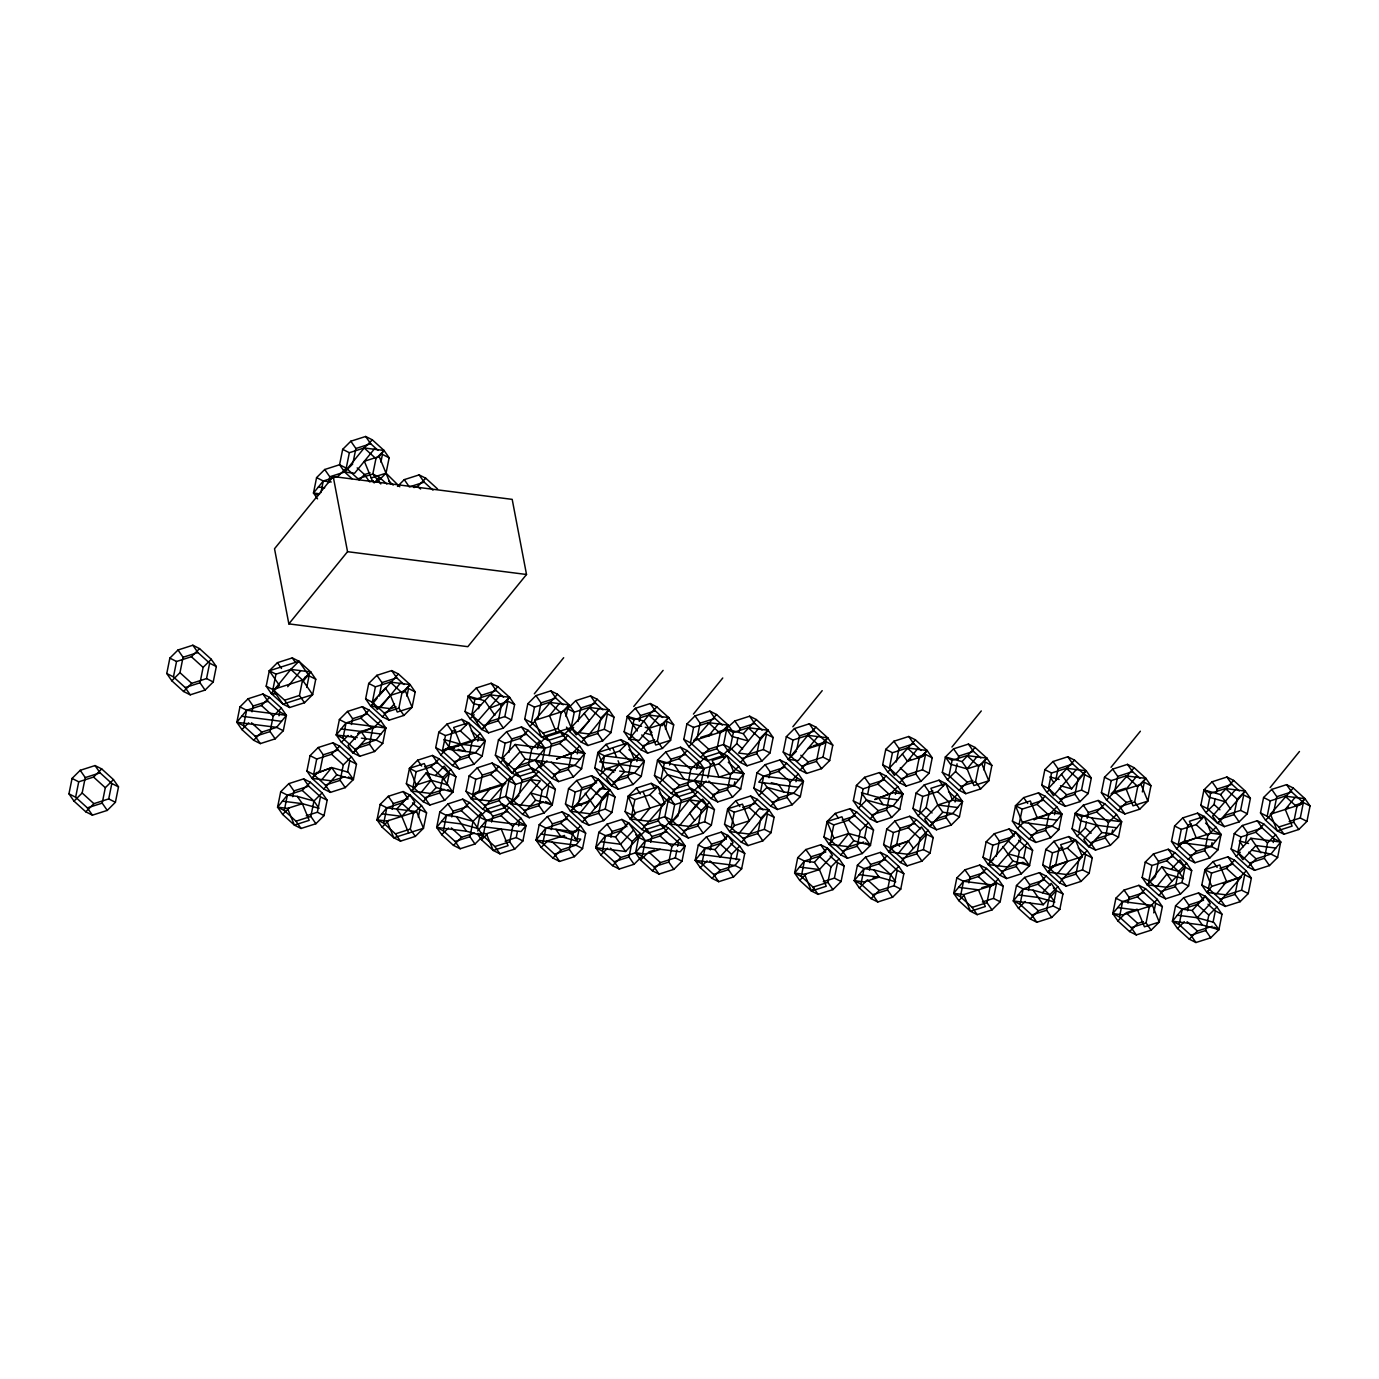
<?xml version="1.0" encoding="UTF-8"?>
<svg xmlns="http://www.w3.org/2000/svg" width="1379" height="1379" viewBox="0 0 1379 1379"><rect width="100%" height="100%" fill="white"/><g stroke="black" fill="none" stroke-linecap="round" stroke-linejoin="round"><path stroke-width="1.5" d="M68.95 793.839L72.053 778.428L80.206 770.309L95.03 765.569L101.718 768.93L113.457 779.6L118.508 786.875L115.405 802.285L107.252 810.404L92.41 815.161L85.739 811.783L74.001 801.13L68.95 793.839L75.638 797.217L87.36 807.87L92.41 815.161M75.638 797.217L78.724 781.807L93.565 777.067L101.718 768.93M74.001 801.13L82.154 792.994L85.257 777.601L80.206 770.309M107.252 810.404L102.201 803.13L105.304 787.719L113.457 779.6M85.739 811.783L93.893 803.664L108.717 798.906L111.82 783.496L100.081 772.843L95.03 765.569M166.773 673.521L169.858 658.111L178.012 649.992L192.853 645.234L199.541 648.613L211.263 659.265L216.313 666.557L213.228 681.967L205.075 690.086L190.233 694.826L183.545 691.465L171.823 680.795L166.773 673.521L173.444 676.882L185.182 687.552L190.233 694.826M173.444 676.882L176.546 661.489L191.388 656.732L199.541 648.613M171.823 680.795L179.977 672.676L183.062 657.266L178.012 649.992M205.075 690.086L200.024 682.795L203.109 667.384L211.263 659.265M183.545 691.465L191.698 683.329L206.54 678.589L209.642 663.178L197.904 652.526L192.853 645.234M260.321 743.609L255.27 736.317L243.531 725.664L236.843 722.286L239.946 706.875L248.099 698.757L262.941 693.999L269.612 697.378L281.35 708.048L286.401 715.322L283.298 730.732L275.162 738.851L260.321 743.609L253.633 740.23L241.911 729.577L236.843 722.286L246.634 710.254L261.458 705.496L269.612 697.378M243.531 725.664L246.634 710.254L239.946 706.875M251.995 711.823L253.15 706.031L248.099 698.757M266.199 686.19L269.301 670.78L277.455 662.661L292.279 657.904L298.967 661.282L310.706 671.935L315.757 679.226L312.654 694.637L304.5 702.756L289.659 707.513L282.988 704.135L271.249 693.465L266.199 686.19L272.887 689.569L284.608 700.222L289.659 707.513M315.757 679.226L309.068 675.848L298.967 661.282L290.814 669.401L302.553 680.071L312.654 694.637L282.988 704.135L272.887 689.569L275.972 674.159L290.814 669.401L310.706 671.935L302.88 681.571M317.532 498.853L313.498 493.027L316.584 477.617L324.737 469.498L339.579 464.74L346.25 468.119L357.988 478.772L372.83 474.031L379.501 477.41L386.844 484.063M275.162 738.851L270.094 731.577L273.197 716.166L281.35 708.048M320.945 492.544L323.272 480.995L338.114 476.238L346.25 468.119L349.352 452.708L364.194 447.968L384.069 450.502L389.137 457.776L386.034 473.187L377.88 481.305L374.174 482.495M278.954 715.804L279.73 711.943L267.991 701.29L262.941 693.999M328.633 482.564L329.788 476.772L324.737 469.498M372.709 481.65L364.349 461.258L379.191 456.518L384.069 450.502L372.347 439.849L365.659 436.471L350.835 441.211L342.681 449.347L339.579 464.74L344.629 472.032L351.955 478.685M304.5 702.756L299.45 695.464L302.553 680.071L310.706 671.935M301.053 828.469L296.002 821.194L284.281 810.524L277.593 807.163L280.695 791.753L288.849 783.617L303.673 778.876L310.361 782.255L322.1 792.908L327.151 800.199L324.048 815.592L315.894 823.728L301.053 828.469L294.382 825.09L282.643 814.437L277.593 807.163L287.366 795.114L302.208 790.374L310.361 782.255M306.741 687.414L309.068 675.848L305.104 677.123M353.162 461.982L355.885 448.503L350.835 441.211M284.281 810.524L287.366 795.114L280.695 791.753M292.727 796.683L293.899 790.908L288.849 783.617M306.931 771.051L310.034 755.658L318.187 747.521L333.028 742.781L339.699 746.16L351.438 756.812L356.489 764.087L353.386 779.497L345.233 787.633L330.408 792.373L323.72 788.995L311.982 778.342L306.931 771.051L313.619 774.429L325.358 785.082L330.408 792.373M384.069 450.502L375.933 458.621L372.83 474.031L380.811 483.977M313.619 774.429L331.718 767.569L336.769 774.86L353.386 779.497L348.335 772.223L331.718 767.569L313.619 774.429L316.722 759.019L331.546 754.279L339.699 746.16M380.897 462.12L382.448 454.415L389.137 457.776M315.894 823.728L310.844 816.437L313.947 801.027L322.1 792.908M318.187 747.521L323.238 754.813L320.135 770.223L311.982 778.342L331.874 780.876L344.853 776.722M306.241 815.782L317.36 812.231L320.462 796.821L308.724 786.151L303.673 778.876M359.747 756.278L354.696 748.987L342.957 738.334L336.286 734.955L339.389 719.545L347.525 711.426L362.367 706.686L369.055 710.047L380.776 720.717L385.827 727.991L382.741 743.402L374.588 751.521L359.747 756.278L353.076 752.9L341.337 742.247L336.286 734.955L346.06 722.924L360.902 718.183L369.055 710.047M342.957 738.334L346.06 722.924L339.389 719.545M345.233 787.633L340.182 780.342L343.285 764.931L351.438 756.812M351.421 724.492L352.593 718.718L347.525 711.426M347.491 772.274L349.801 760.725L338.079 750.055L333.028 742.781M365.625 698.86L368.727 683.45L376.881 675.331L391.705 670.59L398.393 673.952L410.132 684.622L415.182 691.896L412.08 707.306L403.926 715.425L389.102 720.183L382.414 716.804L370.675 706.151L365.625 698.86L372.313 702.239L384.051 712.891L389.102 720.183M372.313 702.239L385.344 688.104L390.395 695.378L397.255 712.047L412.08 707.306L405.236 690.638L390.395 695.378L377.363 709.513L372.313 702.239L375.416 686.828L390.24 682.088L410.132 684.622L403.599 692.637M374.588 751.521L369.538 744.246L372.623 728.836L380.776 720.717M379.225 696.102L381.931 682.622L376.881 675.331M403.926 715.425L398.876 708.151L401.978 692.741L410.132 684.622M400.496 841.138L395.445 833.864L383.707 823.211L377.019 819.833L380.121 804.422L388.275 796.304L403.099 791.546L409.787 794.925L421.526 805.577L426.576 812.869L423.474 828.279L415.32 836.398L400.496 841.138L393.808 837.777L382.069 827.107L377.019 819.833L386.81 807.801L401.634 803.043L409.787 794.925L414.838 802.199L401.806 816.351L381.914 813.817M406.943 696.223L408.494 688.517L415.182 691.896M383.707 823.211L386.81 807.801L380.121 804.422M392.17 809.352L393.325 803.578L388.275 796.304M406.374 783.737L409.46 768.327L417.613 760.208L432.454 755.451L439.125 758.829L450.864 769.482L455.915 776.773L452.829 792.167L444.676 800.303L429.834 805.043L423.146 801.664L411.425 791.012L406.374 783.737L413.045 787.099L424.784 797.769L429.834 805.043M413.045 787.099L416.148 771.706L430.989 766.948L439.125 758.829M415.32 836.398L410.27 829.107L413.372 813.713L421.526 805.577M418.337 817.195L419.888 809.49L412.562 802.837M435.712 747.625L438.815 732.232L446.968 724.096L461.793 719.355L468.481 722.734L480.22 733.387L485.27 740.678L482.167 756.071L474.014 764.207L459.173 768.948L452.502 765.569L440.763 754.916L435.712 747.625L442.4 751.003L454.122 761.673L459.173 768.948M442.4 751.003L445.658 748.9L475.324 739.403L472.066 741.506L442.4 751.003L445.486 735.593L460.327 730.853L468.481 722.734L475.324 739.403L485.27 740.678L475.479 752.71L460.655 757.45L452.502 765.569M444.676 800.303L439.625 793.011L442.711 777.601L450.864 769.482M440.763 754.916L448.916 746.797L452.019 731.387L446.968 724.096M460.155 848.757L455.104 841.466L443.366 830.813L436.678 827.434L439.78 812.024L447.934 803.905L462.758 799.148L469.446 802.526L481.185 813.179L486.235 820.471L483.133 835.881L474.979 844L460.155 848.757L453.467 845.379L441.728 834.709L436.678 827.434L446.468 815.403L461.293 810.645L469.446 802.526M446.917 784.944L449.244 773.395L444.193 766.103L435.488 775.532M465.051 711.53L468.153 696.136L476.307 688L491.148 683.26L497.819 686.639L509.558 697.291L514.608 704.566L511.506 719.976L503.352 728.095L488.528 732.852L481.84 729.474L470.101 718.821L465.051 711.53L471.739 714.908L483.477 725.561L488.528 732.852M443.366 830.813L446.468 815.403L439.78 812.024M471.739 714.908L474.841 699.498L489.666 694.757L509.558 697.291L481.84 729.474L471.739 714.908L497.819 686.639M451.812 816.971L452.984 811.18L447.934 803.905M474.014 764.207L468.963 756.916L472.066 741.506L480.22 733.387M478.651 708.772L479.427 704.91M480.582 699.136L481.357 695.292L476.307 688M466.033 791.339L469.119 775.929L477.272 767.81L492.113 763.052L498.784 766.431L510.523 777.084L515.574 784.375L512.471 799.786L504.335 807.904L489.493 812.645L482.805 809.283L471.084 798.613L466.033 791.339L472.704 794.718L484.443 805.37L489.493 812.645M477.806 741.144L478.582 737.3L471.256 730.629M482.805 809.283L505.628 783.1L502.37 785.22L472.704 794.718L475.807 779.307L490.648 774.55L498.784 766.431M474.979 844L469.929 836.708L473.031 821.315L481.185 813.179M477.272 767.81L482.322 775.084L479.22 790.495L471.084 798.613L490.958 801.147L505.8 796.407L512.471 799.786L524.21 810.438L529.26 817.713L544.102 812.972L552.255 804.853L555.358 789.443L550.29 782.152L538.568 771.499L531.88 768.12L517.056 772.878L508.903 780.997L505.8 796.407L510.851 803.681L522.589 814.351L529.26 817.713M503.352 728.095L498.302 720.821L501.404 705.41L509.558 697.291M477.22 828.658L479.547 817.092L487.701 808.973L502.542 804.216L509.213 807.594L520.952 818.247L526.002 825.538L522.9 840.949L514.746 849.068L499.922 853.825L493.234 850.447L481.512 839.794L477.462 833.95M495.371 755.244L498.474 739.833L506.627 731.715L521.452 726.957L528.14 730.336L539.878 740.988L544.929 748.28L541.826 763.673L533.673 771.809L518.832 776.549L512.161 773.171L500.422 762.518L495.371 755.244L502.059 758.605L513.781 769.275L518.832 776.549M481.84 729.474L489.993 721.355L504.835 716.597L507.92 701.204L514.608 704.566M558.616 781.617L553.565 774.343L541.826 763.673L535.138 760.312L540.189 767.586L551.928 778.256L558.616 781.617L573.44 776.877L581.593 768.758L584.696 753.348L579.645 746.056L567.907 735.403L559.753 743.522L544.929 748.28L535.138 760.312L520.314 765.052L512.161 773.171L502.059 758.605L505.145 743.212L519.986 738.454L528.14 730.336M491.596 822.039L492.751 816.247L487.701 808.973M504.335 807.904L499.267 800.613L502.37 785.22L510.523 777.084M508.954 752.469L511.678 738.989L506.627 731.715M524.709 719.131L527.812 703.738L535.966 695.602L550.807 690.862L557.478 694.24L569.217 704.893L574.267 712.185L571.165 727.578L563.011 735.714L548.187 740.454L541.499 737.076L529.76 726.423L524.709 719.131L531.398 722.51L543.136 733.18L548.187 740.454M531.398 722.51L534.5 707.099L549.325 702.359L569.217 704.893L564.321 710.909L534.656 720.407L541.499 737.076L571.165 727.578L597.245 699.308L608.984 709.961L614.034 717.252L610.949 732.645L602.795 740.782L587.954 745.522L581.266 742.143L569.544 731.491L566.51 727.129M514.746 849.068L509.696 841.793L512.798 826.383L520.952 818.247M519.383 793.632L522.107 780.152L517.056 772.878M533.673 771.809L528.622 764.518L531.725 749.107L539.878 740.988M537.913 718.304L541.016 702.894L535.966 695.602M505.093 841.138L516.229 837.57L517.384 831.796M518.556 826.021L519.331 822.16L507.593 811.507L502.542 804.216M537.465 748.745L538.241 744.901L546.394 736.782L561.219 732.025L567.907 735.403M544.102 812.972L539.051 805.681L542.154 790.288L550.29 782.152M549.118 755.623L551.445 744.057L546.394 736.782M563.011 735.714L557.961 728.422L561.063 713.012L569.217 704.893M559.581 861.427L554.53 854.135L542.792 843.483L536.103 840.104L539.206 824.694L547.36 816.575L562.201 811.835L568.872 815.196L580.611 825.866L585.661 833.14L582.559 848.55L574.405 856.669L559.581 861.427L552.893 858.048L541.154 847.395L536.103 840.104L545.894 828.072L560.719 823.332L568.872 815.196M546.343 797.614L548.67 786.064L536.931 775.412L531.88 768.12M566.028 716.511L567.579 708.806L575.732 700.67L590.574 695.93L597.245 699.308M542.792 843.483L545.894 828.072L539.206 824.694M551.255 829.641L552.41 823.866L547.36 816.575M573.44 776.877L568.389 769.585L571.492 754.175L579.645 746.056M578.077 721.441L580.783 707.961L575.732 700.67M565.459 804.009L568.562 788.598L576.698 780.48L591.539 775.722L598.227 779.101L609.949 789.753L615.017 797.045L611.914 812.455L603.761 820.574L588.919 825.332L582.248 821.953L570.51 811.3L565.459 804.009L572.13 807.387L583.869 818.04L588.919 825.332M577.232 753.813L578.008 749.969L566.286 739.316L561.219 732.025M593.125 797.39L586.971 802.63L572.13 807.387L575.233 791.977L590.074 787.219L598.227 779.101L605.295 789.305M574.405 856.669L569.355 849.395L572.457 833.985L580.611 825.866M579.042 801.251L581.766 787.754L576.698 780.48M602.795 740.782L597.745 733.49L600.83 718.08L608.984 709.961L589.109 707.427L574.267 712.185L567.579 708.806M577.043 839.397L578.973 829.762L567.252 819.109L562.201 811.835M594.797 767.913L597.9 752.503L606.053 744.384L620.878 739.627L627.566 743.005L639.304 753.658L644.355 760.949L641.252 776.36L633.099 784.479L618.275 789.219L611.587 785.858L599.848 775.188L594.797 767.913L601.485 771.292L613.224 781.945L618.275 789.219M599.038 708.703L579.473 732.766L589.419 734.024L604.261 729.284L607.363 713.874L614.034 717.252M601.485 771.292L604.588 755.882L619.412 751.124L627.566 743.005L634.409 759.674L604.743 769.172L597.9 752.503L627.566 743.005M603.761 820.574L598.71 813.3L601.813 797.889L609.949 789.753L600.02 788.495L580.456 812.559M619.24 869.029L614.189 861.737L602.451 851.084L595.762 847.706L598.865 832.295L607.019 824.177L621.86 819.436L628.531 822.798L640.27 833.468L645.32 840.742L642.218 856.152L634.064 864.271L619.24 869.029L612.552 865.65L600.813 854.997L595.762 847.706L605.553 835.674L620.378 830.934L628.531 822.798L638.632 837.381L645.32 840.742L685.087 845.81L682.002 861.22L673.848 869.356L659.007 874.096L652.319 870.718L640.597 860.065L635.547 852.774L638.632 837.381L646.785 829.244L661.627 824.504L668.315 827.883L680.037 838.535L685.087 845.81L680.209 851.826L640.425 846.758M598.227 779.101L570.51 811.3L590.384 813.834L605.226 809.077L608.329 793.666L615.017 797.045M624.153 731.818L627.238 716.408L635.391 708.289L650.233 703.531L656.904 706.91L668.643 717.563L673.693 724.854L670.59 740.264L662.454 748.383L647.613 753.124L640.925 749.762L629.203 739.092L624.153 731.818L630.824 735.179L642.562 745.849L647.613 753.124M602.451 851.084L605.553 835.674L598.865 832.295M630.824 735.179L633.926 719.786L648.768 715.029L668.643 717.563L661.972 725.768M610.914 837.243L612.069 831.468L607.019 824.177M633.099 784.479L628.048 777.187L631.151 761.794L639.304 753.658M639.287 721.338L640.442 715.563L635.391 708.289M625.118 811.61L628.203 796.2L636.357 788.081L651.198 783.341L657.886 786.702L669.608 797.372L674.659 804.646L671.573 820.057L663.42 828.176L648.578 832.933L641.907 829.555L630.169 818.902L625.118 811.61L631.789 814.989L643.528 825.642L648.578 832.933M636.891 761.432L637.667 757.571L628.876 749.573M631.789 814.989L634.892 799.579L649.733 794.838L657.886 786.702L664.73 803.388L641.907 829.555M634.064 864.271L629.014 856.997L632.116 841.586L640.27 833.468M662.454 748.383L657.387 741.092L660.489 725.682L668.643 717.563M654.456 775.515L657.559 760.105L665.712 751.986L680.536 747.228L687.225 750.607L698.963 761.26L704.014 768.551L700.911 783.962L692.758 792.08L677.934 796.838L671.245 793.459L659.507 782.807L654.456 775.515L661.144 778.894L672.866 789.546L677.934 796.838M665.471 729.181L667.022 721.476L673.693 724.854M661.144 778.894L664.247 763.483L679.071 758.726L687.225 750.607M650.681 842.31L651.836 836.536L646.785 829.244M663.42 828.176L658.369 820.901L661.455 805.491L669.608 797.372M669.591 765.052L670.763 759.26L665.712 751.986M683.794 739.42L686.897 724.009L695.05 715.891L709.892 711.133L716.563 714.512L728.302 725.164L733.352 732.456L730.249 747.866L722.113 755.985L707.272 760.725L700.584 757.364L688.862 746.694L683.794 739.42L690.483 742.798L702.221 753.451L707.272 760.725M690.483 742.798L693.585 727.388L708.41 722.63L728.302 725.164L723.406 731.18L693.74 740.678L716.563 714.512M673.848 869.356L668.798 862.065L671.883 846.654L680.037 838.535M676.141 793.149L681.192 800.441L678.089 815.834L669.935 823.97L681.674 834.623L688.345 838.001L703.187 833.244L711.34 825.125L714.443 809.714L709.392 802.44L697.653 791.77L690.965 788.409L676.141 793.149L667.988 801.268L664.885 816.678L669.935 823.97L689.828 826.504L704.652 821.746L711.34 825.125M692.758 792.08L687.707 784.806L690.81 769.396L698.963 761.26M697.395 736.645L700.101 723.165L695.05 715.891M652.319 870.718L660.472 862.599L675.314 857.841L676.865 850.153M677.641 846.292L678.416 842.448L666.678 831.778L661.627 824.504M696.55 769.034L697.326 765.173L705.479 757.054L720.321 752.296L726.992 755.675L738.73 766.345L743.781 773.619L740.678 789.029L732.525 797.148L717.701 801.906L711.012 798.527L699.274 787.874L694.223 780.583L679.399 785.341L671.245 793.459M703.187 833.244L698.136 825.969L701.239 810.559L709.392 802.44M707.823 777.825L710.53 764.345L705.479 757.054M722.113 755.985L717.046 748.694L720.148 733.3L728.302 725.164M718.666 881.698L713.615 874.424L701.877 863.754L695.206 860.375L698.291 844.982L706.444 836.846L721.286 832.106L727.957 835.484L739.696 846.137L744.746 853.429L741.643 868.822L733.507 876.958L718.666 881.698L711.978 878.32L700.256 867.667L695.206 860.375L704.979 848.344L719.821 843.603L727.957 835.484L733.025 842.759L719.976 856.911L714.925 849.619L704.979 848.344L698.291 844.982M704.652 821.746L707.755 806.336L702.704 799.062L689.655 813.196L694.706 820.488L681.674 834.623M717.408 732.042L726.681 729.077L731.732 736.369L748.349 741.006L743.298 733.714L726.681 729.077L723.579 744.488L728.629 751.762L740.368 762.432L747.039 765.81L761.88 761.053L770.034 752.934L773.136 737.524L768.069 730.232L756.347 719.579L749.659 716.201L734.817 720.958L723.406 731.18M701.877 863.754L704.979 848.344M710.34 849.912L711.495 844.138L706.444 836.846M732.525 797.148L727.474 789.874L730.577 774.464L738.73 766.345M728.629 751.762L736.782 743.643L737.937 737.868M739.11 732.094L739.885 728.233L734.817 720.958M724.544 824.28L727.647 808.887L735.8 800.751L750.624 796.011L757.312 799.389L769.051 810.042L774.102 817.316L770.999 832.726L762.846 840.862L748.004 845.603L741.333 842.224L729.594 831.571L724.544 824.28L731.232 827.659L742.953 838.311L748.004 845.603M711.012 798.527L719.166 790.408L734.007 785.651L734.783 781.807M731.232 827.659L734.317 812.248L749.159 807.508L757.312 799.389M733.507 876.958L728.44 869.666L731.542 854.256L739.696 846.137M761.88 761.053L756.83 753.779L759.932 738.368L768.069 730.232L748.194 727.698L733.352 732.456L726.681 729.077M736.127 859.669L738.075 850.05L730.732 843.379M753.882 788.185L756.985 772.774L765.138 764.655L779.98 759.915L786.651 763.276L798.389 773.947L803.44 781.221L800.337 796.631L792.184 804.75L777.36 809.507L770.671 806.129L758.933 795.476L753.882 788.185L760.57 791.563L772.309 802.216L777.36 809.507M758.14 728.974L738.575 753.037L748.504 754.313L763.345 749.555L766.448 734.145L773.136 737.524M760.57 791.563L763.673 776.153L778.497 771.413L786.651 763.276M762.846 840.862L757.795 833.571L760.898 818.161L769.051 810.042L759.105 808.766L739.54 832.83M769.034 777.722L770.189 771.947L765.138 764.655M734.49 825.556L727.647 808.887L742.471 804.129L749.314 820.798L734.49 825.556L729.594 831.571L749.486 834.105L764.311 829.348L767.413 813.955L774.102 817.316M783.238 752.089L786.34 736.679L794.476 728.56L809.318 723.803L816.006 727.181L827.728 737.851L832.778 745.125L829.693 760.536L821.539 768.655L806.698 773.412L800.027 770.034L788.288 759.381L783.238 752.089L789.908 755.468L801.647 766.121L806.698 773.412M789.908 755.468L793.011 740.058L807.853 735.317L827.728 737.851L822.849 743.867L808.008 748.607L811.266 746.504M792.184 804.75L787.133 797.476L790.236 782.065L798.389 773.947M796.821 749.331L799.527 735.852L794.476 728.56M795.976 781.703L796.752 777.842L785.03 767.189L779.98 759.915M821.539 768.655L816.489 761.38L819.574 745.97L827.728 737.851M794.632 873.062L797.734 857.652L805.87 849.533L820.712 844.775L827.4 848.154L839.121 858.807L844.189 866.098L841.087 881.509L832.933 889.627L818.092 894.368L811.421 891.006L799.682 880.336L794.632 873.062L804.405 861.03L819.247 856.273L827.4 848.154L832.451 855.428L819.402 869.58L804.578 874.32L794.632 873.062L801.302 876.441L813.041 887.093L818.092 894.368M800.027 770.034L808.163 761.915L823.004 757.157L826.107 741.747L814.368 731.094L809.318 723.803M801.302 876.441L804.405 861.03L797.734 857.652M809.766 862.582L810.938 856.807L805.87 849.533M823.97 836.967L827.072 821.556L835.226 813.42L850.05 808.68L856.738 812.059L868.477 822.711L873.528 830.003L870.425 845.396L862.271 853.532L847.447 858.272L840.759 854.894L829.02 844.241L823.97 836.967L830.658 840.328L842.397 850.998L847.447 858.272M830.658 840.328L833.761 824.935L848.585 820.177L856.738 812.059M832.933 889.627L827.883 882.336L830.985 866.943L839.121 858.807M823.28 881.681L834.398 878.13L837.501 862.72L830.158 856.066M853.325 800.854L856.411 785.461L864.564 777.325L879.406 772.585L886.076 775.963L897.815 786.616L902.866 793.89L899.78 809.301L891.627 817.437L876.785 822.177L870.097 818.798L858.376 808.146L853.325 800.854L859.996 804.233L871.735 814.903L876.785 822.177M859.996 804.233L863.099 788.822L877.94 784.082L886.076 775.963M862.271 853.532L857.221 846.241L860.324 830.83L868.477 822.711M867.684 794.252L869.615 784.617L864.564 777.325M877.751 901.987L872.7 894.695L860.961 884.042L854.29 880.664L857.393 865.254L865.529 857.135L880.371 852.377L887.059 855.756L898.78 866.408L903.831 873.7L900.746 889.11L892.592 897.229L877.751 901.987L871.08 898.608L859.341 887.938L854.29 880.664L864.064 868.632L878.906 863.875L887.059 855.756M864.512 838.173L866.839 826.624L855.118 815.972L850.05 808.68M882.663 764.759L885.766 749.349L893.92 741.23L908.744 736.489L915.432 739.851L927.171 750.521L932.221 757.795L929.118 773.205L920.965 781.324L906.124 786.082L899.453 782.703L887.714 772.05L882.663 764.759L889.352 768.137L901.073 778.79L906.124 786.082M860.961 884.042L864.064 868.632L857.393 865.254M889.352 768.137L892.437 752.727L907.279 747.987L927.171 750.521L922.275 756.537L907.434 761.277L894.402 775.429L889.352 768.137L915.432 739.851M869.425 870.183L870.597 864.409L865.529 857.135M891.627 817.437L886.576 810.145L889.662 794.735L897.815 786.616M896.247 762.001L898.97 748.521L893.92 741.23M883.629 844.569L886.731 829.158L894.885 821.039L909.709 816.282L916.397 819.66L928.136 830.313L933.187 837.605L930.084 853.015L921.93 861.134L907.106 865.874L900.418 862.513L888.679 851.843L883.629 844.569L890.317 847.947L902.056 858.6L907.106 865.874M895.419 794.373L896.195 790.529L884.456 779.859L879.406 772.585M933.187 837.605L926.498 834.226L921.448 826.935L908.399 841.087L890.317 847.947L893.42 832.537L908.244 827.779L916.397 819.66M892.592 897.229L887.542 889.938L890.627 874.545L898.78 866.408M930.084 853.015L923.396 849.636L908.571 854.377L888.679 851.843L896.833 843.724L899.935 828.314L894.885 821.039M920.965 781.324L915.915 774.05L919.017 758.64L927.171 750.521M871.08 898.608L879.216 890.472L894.057 885.732L897.16 870.321L885.421 859.669L880.371 852.377M912.967 808.473L916.07 793.063L924.223 784.927L939.065 780.186L945.735 783.565L957.474 794.218L962.525 801.509L959.422 816.902L951.286 825.038L936.444 829.779L929.756 826.4L918.035 815.747L912.967 808.473L919.655 811.835L931.394 822.505L936.444 829.779M899.453 782.703L907.606 774.584L922.43 769.827L925.533 754.434L932.221 757.795M919.655 811.835L922.758 796.441L937.599 791.684L945.735 783.565L952.579 800.234L962.525 801.509L952.751 813.541L937.91 818.281L929.756 826.4L924.706 819.126L937.754 804.991L952.579 800.234M921.93 861.134L916.88 853.842L919.983 838.449L928.136 830.313M918.035 815.747L926.171 807.629L929.274 792.218L924.223 784.927M923.396 849.636L926.498 834.226L900.418 862.513M942.322 772.361L945.425 756.968L953.578 748.831L968.403 744.091L975.091 747.47L986.83 758.122L991.88 765.397L988.777 780.807L980.624 788.943L965.783 793.683L959.112 790.305L947.373 779.652L942.322 772.361L949.011 775.739L960.732 786.409L965.783 793.683M949.011 775.739L952.096 760.329L966.938 755.589L986.83 758.122L981.934 764.138L967.093 768.879L950.476 764.242L945.425 756.968L962.042 761.604L967.093 768.879L973.936 785.565L988.777 780.807L981.934 764.138M951.286 825.038L946.218 817.747L949.321 802.337L957.474 794.218M947.373 779.652L955.526 771.533L957.078 763.828M957.853 759.967L958.629 756.123L953.578 748.831M955.078 801.975L955.854 798.131L948.511 791.46M980.624 788.943L975.574 781.652L978.676 766.241L986.83 758.122M977.177 914.656L972.126 907.365L960.405 896.712L953.716 893.333L956.819 877.923L964.972 869.804L979.797 865.047L986.485 868.425L998.224 879.095L1003.274 886.369L1000.171 901.78L992.018 909.899L977.177 914.656L970.506 911.278L958.767 900.625L953.716 893.333L963.49 881.302L978.332 876.561L986.485 868.425M983.641 769.741L985.192 762.035L991.88 765.397M960.405 896.712L963.49 881.302L956.819 877.923M968.851 882.87L970.023 877.096L964.972 869.804M983.055 857.238L986.157 841.828L994.311 833.709L1009.152 828.951L1015.823 832.33L1027.562 842.983L1032.612 850.274L1029.51 865.684L1021.356 873.803L1006.532 878.561L999.844 875.182L988.105 864.53L983.055 857.238L989.743 860.617L1001.482 871.269L1006.532 878.561M989.743 860.617L992.846 845.206L1007.67 840.449L1015.823 832.33L1020.874 839.621L998.051 865.788M992.018 909.899L986.968 902.624L990.07 887.214L998.224 879.095M996.259 856.393L999.361 840.983L994.311 833.709M982.365 901.969L993.483 898.401L996.586 882.991L984.847 872.338L979.797 865.047M1012.41 821.143L1015.513 805.732L1023.649 797.614L1038.49 792.856L1045.179 796.235L1056.9 806.887L1061.951 814.179L1058.865 829.589L1050.712 837.708L1035.87 842.448L1029.199 839.087L1017.461 828.417L1012.41 821.143L1019.081 824.521L1030.82 835.174L1035.87 842.448M1019.081 824.521L1022.184 809.111L1037.025 804.353L1045.179 796.235M1021.356 873.803L1016.306 866.529L1019.409 851.119L1027.562 842.983M1036.836 922.258L1031.785 914.966L1020.064 904.314L1013.375 900.935L1016.478 885.525L1024.631 877.406L1039.456 872.666L1046.144 876.027L1057.883 886.697L1062.933 893.971L1059.83 909.382L1051.677 917.5L1036.836 922.258L1030.165 918.879L1018.426 908.227L1013.375 900.935L1023.149 888.903L1037.991 884.163L1046.144 876.027M1023.614 858.462L1025.924 846.896L1018.598 840.242M1041.748 785.047L1044.851 769.637L1053.004 761.518L1067.829 756.761L1074.517 760.139L1086.256 770.792L1091.306 778.084L1088.203 793.494L1080.05 801.613L1065.226 806.353L1058.538 802.992L1046.799 792.322L1041.748 785.047L1048.436 788.409L1060.175 799.079L1065.226 806.353M1020.064 904.314L1023.149 888.903L1016.478 885.525M1076.309 769.534L1053.487 795.7L1048.436 788.409L1051.539 773.016L1066.363 768.258L1086.256 770.792L1071.586 788.84L1060.503 785.754M1028.51 890.472L1029.682 884.697L1024.631 877.406M1050.712 837.708L1045.661 830.417L1048.747 815.023L1056.9 806.887M1055.728 780.342L1058.055 768.792L1053.004 761.518M1042.714 864.84L1045.816 849.43L1053.97 841.311L1068.811 836.553L1075.482 839.932L1087.221 850.602L1092.271 857.876L1089.169 873.286L1081.015 881.405L1066.191 886.163L1059.503 882.784L1047.764 872.131L1042.714 864.84L1049.402 868.218L1061.14 878.871L1066.191 886.163M1054.504 814.661L1055.28 810.8L1043.541 800.148L1038.49 792.856M1075.482 839.932L1060.658 844.689L1067.501 861.358L1049.402 868.218L1052.505 852.808L1067.329 848.068L1075.482 839.932L1082.325 856.618L1059.503 882.784M1051.677 917.5L1046.627 910.226L1049.729 894.816L1057.883 886.697M1053.97 841.311L1059.02 848.602L1055.918 863.995L1047.764 872.131L1067.656 874.665L1082.498 869.908L1089.169 873.286M1080.05 801.613L1074.999 794.321L1078.102 778.911L1086.256 770.792M1030.165 918.879L1038.318 910.761L1053.142 906.003L1056.245 890.61L1051.194 883.318L1042.49 892.747M1072.069 828.745L1075.155 813.334L1083.308 805.215L1098.149 800.458L1104.838 803.836L1116.559 814.489L1121.61 821.781L1118.524 837.191L1110.371 845.31L1095.529 850.067L1088.858 846.689L1077.12 836.036L1072.069 828.745L1078.74 832.123L1090.479 842.776L1095.529 850.067M1058.538 802.992L1066.691 794.856L1081.515 790.115L1084.618 774.705L1072.879 764.052L1067.829 756.761M1078.74 832.123L1081.843 816.713L1096.684 811.955L1104.838 803.836M1081.015 881.405L1075.965 874.131L1079.067 858.721L1087.221 850.602M1077.12 836.036L1085.273 827.9L1086.428 822.125M1087.204 818.281L1088.359 812.49L1083.308 805.215M1082.498 869.908L1085.583 854.497L1078.257 847.844M1101.407 792.649L1104.51 777.239L1112.663 769.12L1127.488 764.362L1134.176 767.741L1145.915 778.394L1150.965 785.685L1147.862 801.096L1139.709 809.214L1124.885 813.955L1118.197 810.593L1106.458 799.923L1101.407 792.649L1108.095 796.028L1119.817 806.681L1124.885 813.955M1108.095 796.028L1111.198 780.617L1126.022 775.86L1145.915 778.394L1141.019 784.41L1111.353 793.908L1134.176 767.741M1110.371 845.31L1105.32 838.036L1108.406 822.625L1116.559 814.489M1112.663 769.12L1117.714 776.394L1114.611 791.805L1106.458 799.923M1116.731 827.796L1096.839 825.263L1083.791 839.397L1088.858 846.689L1096.994 838.57L1111.836 833.812L1112.612 829.968M1139.709 809.214L1134.658 801.923L1137.761 786.53L1145.915 778.394M1136.279 934.928L1131.228 927.653L1119.489 916.983L1112.801 913.605L1115.904 898.212L1124.057 890.076L1138.882 885.335L1145.57 888.714L1157.309 899.367L1162.359 906.658L1159.256 922.051L1151.103 930.187L1136.279 934.928L1129.591 931.549L1117.852 920.896L1112.801 913.605L1122.592 901.573L1137.416 896.833L1145.57 888.714M1142.346 791.942L1144.277 782.307L1150.965 785.685M1119.489 916.983L1122.592 901.573L1115.904 898.212M1127.953 903.142L1129.108 897.367L1124.057 890.076M1142.157 877.509L1145.242 862.116L1153.396 853.98L1168.237 849.24L1174.908 852.618L1186.647 863.271L1191.697 870.545L1188.595 885.956L1180.458 894.075L1165.617 898.832L1158.929 895.454L1147.207 884.801L1142.157 877.509L1148.828 880.888L1160.566 891.541L1165.617 898.832M1148.828 880.888L1151.93 865.478L1166.772 860.737L1174.908 852.618M1151.103 930.187L1146.052 922.896L1149.155 907.485L1157.309 899.367M1153.396 853.98L1158.446 861.272L1155.361 876.682L1147.207 884.801L1167.082 887.335L1181.924 882.577L1188.595 885.956M1153.74 912.898L1155.671 903.279L1143.932 892.609L1138.882 885.335M1171.495 841.414L1174.598 826.004L1182.751 817.885L1197.575 813.145L1204.263 816.506L1216.002 827.176L1221.053 834.45L1217.95 849.86L1209.797 857.979L1194.955 862.737L1188.284 859.358L1176.546 848.706L1171.495 841.414L1178.183 844.793L1189.905 855.445L1194.955 862.737M1216.157 840.466L1196.265 837.932L1178.183 844.793L1181.269 829.382L1196.11 824.642L1204.263 816.506L1211.107 833.192L1221.053 834.45L1211.262 846.482L1196.438 851.239L1188.284 859.358M1180.458 894.075L1175.391 886.8L1178.493 871.39L1186.647 863.271M1176.546 848.706L1184.699 840.569L1187.802 825.176L1182.751 817.885M1195.938 942.529L1190.87 935.255L1179.148 924.585L1172.46 921.224L1175.563 905.813L1183.716 897.695L1198.541 892.937L1205.229 896.316L1216.967 906.968L1222.018 914.26L1218.915 929.653L1210.762 937.789L1195.938 942.529L1189.25 939.151L1177.511 928.498L1172.46 921.224L1182.251 909.192L1197.075 904.434L1205.229 896.316L1210.279 903.59L1197.231 917.742L1177.356 915.208M1181.924 882.577L1185.026 867.184L1179.976 859.893L1171.271 869.322M1200.833 805.319L1203.936 789.908L1212.089 781.79L1226.931 777.032L1233.602 780.411L1245.34 791.081L1250.391 798.355L1247.288 813.765L1239.135 821.884L1224.311 826.642L1217.623 823.263L1205.884 812.61L1200.833 805.319L1207.521 808.697L1219.26 819.35L1224.311 826.642M1179.148 924.585L1182.251 909.192L1175.563 905.813M1207.521 808.697L1210.624 793.287L1225.448 788.547L1245.34 791.081L1217.623 823.263L1212.572 815.972L1235.394 789.805M1187.595 910.743L1188.767 904.969L1183.716 897.695M1209.797 857.979L1204.746 850.705L1207.849 835.295L1216.002 827.176M1205.884 812.61L1214.037 804.474L1215.209 798.7M1216.364 792.925L1217.14 789.064L1212.089 781.79M1201.799 885.111L1204.901 869.718L1213.055 861.582L1227.896 856.842L1234.567 860.22L1246.306 870.873L1251.356 878.164L1248.254 893.558L1240.117 901.694L1225.276 906.434L1218.588 903.055L1206.866 892.403L1201.799 885.111L1208.487 888.49L1220.225 899.16L1225.276 906.434M1217.95 849.86L1211.262 846.482L1212.038 842.638M1208.487 888.49L1211.589 873.079L1226.414 868.339L1234.567 860.22M1210.762 937.789L1205.711 930.497L1208.814 915.087L1216.967 906.968M1239.135 821.884L1234.084 814.61L1237.187 799.199L1245.34 791.081M1213.003 922.43L1215.33 910.881L1208.004 904.21M1231.154 849.016L1234.257 833.623L1242.41 825.487L1257.234 820.746L1263.922 824.125L1275.661 834.778L1280.712 842.052L1277.609 857.462L1269.456 865.581L1254.614 870.339L1247.943 866.96L1236.205 856.307L1231.154 849.016L1237.842 852.394L1249.564 863.047L1254.614 870.339M1217.623 823.263L1225.776 815.144L1240.617 810.387L1243.703 794.976L1250.391 798.355M1275.816 848.068L1255.924 845.534L1242.893 859.686L1237.842 852.394L1240.928 836.984L1255.769 832.244L1263.922 824.125M1240.117 901.694L1235.05 894.402L1238.152 878.992L1246.306 870.873M1245.513 842.397L1247.461 832.778L1242.41 825.487M1218.588 903.055L1241.41 876.889L1211.745 886.387L1206.866 892.403L1226.741 894.937L1241.583 890.196L1244.685 874.786L1232.947 864.116L1227.896 856.842M1260.492 812.92L1263.595 797.51L1271.748 789.391L1286.59 784.651L1293.261 788.012L1304.999 798.682L1310.05 805.957L1306.947 821.367L1298.794 829.486L1283.97 834.243L1277.282 830.865L1265.543 820.212L1260.492 812.92L1267.18 816.299L1278.919 826.952L1283.97 834.243M1267.18 816.299L1270.283 800.889L1285.107 796.148L1304.999 798.682L1300.104 804.698L1270.438 814.196L1277.282 830.865L1292.123 826.124L1285.28 809.439L1295.053 797.407M1269.456 865.581L1264.405 858.307L1267.508 842.897L1275.661 834.778M1271.748 789.391L1276.799 796.683L1273.696 812.076L1265.543 820.212M1273.248 842.535L1274.024 838.691L1262.285 828.021L1257.234 820.746M1298.794 829.486L1293.743 822.212L1296.846 806.801L1304.999 798.682M1289.141 821.556L1300.276 817.988L1303.362 802.578L1291.64 791.925L1286.59 784.651M318.497 495.561L313.498 493.027L323.272 480.995L331.219 482.012M333.218 476.548L274.524 548.739L288.849 623.877L467.826 646.682L526.519 574.491L512.195 499.37L333.218 476.548L347.542 551.686L288.849 623.877M372.347 439.849L364.194 447.968L344.629 472.032L329.788 476.772M374.14 449.226L354.575 473.29L344.629 472.032L352.783 463.913M277.213 694.24L271.249 693.465L290.814 669.401M287.711 686.725L300.76 670.677M279.73 711.943L286.401 715.322L276.627 727.354L261.786 732.111L253.633 740.23M311.982 778.342L316.877 772.326M396.135 706.893L390.567 708.685L370.675 706.151L377.208 698.119M379.811 694.913L398.393 673.952M321.928 779.6L331.718 767.569M380.621 707.41L400.186 683.346M336.769 774.86L323.72 788.995M394.48 703.859L382.414 716.804M362.367 706.686L367.417 713.96L379.156 724.63L385.827 727.991L376.053 740.023L361.212 744.781L353.076 752.9L348.008 745.625L361.057 731.473L375.898 726.733L357.799 733.594L361.057 731.473L366.107 738.765L353.076 752.9M444.279 789.391L431.299 793.546L411.425 791.012L426.094 772.964L442.711 777.601L452.829 792.167L436.195 787.53L426.094 772.964M421.353 792.287L431.144 780.255L424.301 763.57L409.46 768.327L416.303 784.996L431.144 780.255L447.761 784.892M476.789 722.2L499.612 696.016M436.195 787.53L423.146 801.664M534.328 693.809L563.683 657.714M471.084 798.613L475.962 792.597L505.628 783.1M534.656 720.407L557.478 694.24M481.012 799.889L490.803 787.857L487.545 789.96M559.271 703.618L549.497 715.649L556.34 732.335M477.668 831.003L486.235 820.471L501.06 815.713L509.213 807.594M543.722 802.061L530.743 806.215L510.851 803.681L530.415 779.618L538.568 771.499M520.797 804.957L540.361 780.893L530.415 779.618L515.574 784.375L508.903 780.997L497.164 770.344L492.113 763.052M535.621 800.199L530.57 792.925L547.204 797.562L552.255 804.853L535.621 800.199L522.589 814.351M608.984 709.961L589.419 734.024L581.266 742.143M519.331 822.16L526.002 825.538L521.107 831.554L481.34 826.486M578.008 749.969L584.696 753.348L574.905 765.379L560.081 770.12L551.928 778.256M633.771 706.479L663.109 670.384M618.051 760.725L619.585 764.431L606.536 778.566L611.587 785.858L619.74 777.722L634.564 772.981L644.355 760.949L604.588 755.882L599.693 761.897L639.46 766.965M658.697 716.304L639.132 740.368L629.203 739.092L648.768 715.029L656.904 706.91M609.949 789.753L590.384 813.834L582.248 821.953M693.43 714.081L722.768 677.985M688.345 838.001L683.294 830.71L671.573 820.057L664.885 816.678L650.043 821.436L630.169 818.902L635.064 812.886L664.73 803.388M640.115 820.16L649.888 808.128L643.045 791.46M718.356 723.906L708.582 735.938L711.84 733.835M669.935 823.97L689.5 799.906L697.653 791.77M743.298 733.714L756.347 719.579M679.881 825.228L699.446 801.165L689.5 799.906L674.659 804.646L667.988 801.268L659.179 793.287M768.069 730.232L748.504 754.313L740.368 762.432M743.781 773.619L733.835 772.361L726.992 755.675L718.838 763.811L704.014 768.551L674.176 764.742L657.559 760.105L667.66 774.67L684.294 779.325L734.007 785.651L743.781 773.619L737.093 770.24L728.302 762.259M792.856 726.75L822.194 690.655M770.671 806.129L778.825 798.01L793.666 793.253L803.44 781.221L763.673 776.153L758.778 782.169L798.544 787.237M817.799 736.576L798.234 760.639L788.288 759.381L807.853 735.317L816.006 727.181M769.051 810.042L749.486 834.105L741.333 842.224M863.737 842.035L848.912 846.775L829.02 844.241L833.916 838.225L848.757 833.485L865.374 838.122L870.425 845.396L853.808 840.759L848.757 833.485L841.914 816.799L827.072 821.556L833.916 838.225M838.966 845.517L848.757 833.485M902.383 754.003L907.434 761.277L917.225 749.245M853.808 840.759L840.759 854.894M896.195 790.529L902.866 793.89L893.092 805.939L878.251 810.68L870.097 818.798M951.941 747.039L981.279 710.943M888.679 851.843L893.575 845.827L908.399 841.087L913.467 848.361M962.042 761.604L975.091 747.47M898.625 853.118L908.399 841.087M967.093 768.879L976.884 756.847M1007.842 853.756L1024.459 858.393L1029.51 865.684L1022.839 862.306L1007.997 867.063L988.105 864.53L1015.823 832.33M1048.436 788.409L1074.517 760.139M1029.51 865.684L1012.893 861.048L999.844 875.182M1055.28 810.8L1061.951 814.179L1052.177 826.211L1037.336 830.951L1029.199 839.087M1111.026 767.31L1140.381 731.215M1047.764 872.131L1052.66 866.115L1082.325 856.618M1057.71 873.39L1067.501 861.358M1135.968 777.135L1126.178 789.167L1133.021 805.836L1147.862 801.096L1141.019 784.41M1096.839 825.263L1080.222 820.626L1075.155 813.334L1091.789 817.971L1101.89 832.554L1111.836 833.812L1121.61 821.781L1114.939 818.402L1103.2 807.749L1098.149 800.458M1147.207 884.801L1161.876 866.753L1178.493 871.39L1183.544 878.682L1166.927 874.027L1157.136 886.059M1225.621 801.837L1208.987 797.2L1203.936 789.908L1220.57 794.563L1233.602 780.411M1176.321 876.596L1158.929 895.454M1270.111 787.599L1299.466 751.486M1270.438 814.196L1293.261 788.012M1216.795 893.678L1226.586 881.629L1219.743 864.961L1204.901 869.718L1211.745 886.387M1274.024 838.691L1280.712 842.052L1270.921 854.084L1256.097 858.841L1247.943 866.96M409.787 794.925L396.738 809.059L401.806 816.351L408.649 833.019M443.435 779.669L449.244 773.395L455.915 776.773M502.059 758.605L515.091 744.47L544.929 748.28L538.241 744.901L526.502 734.249L521.452 726.957M507.11 765.897L520.142 751.762L579.801 759.364M512.161 773.171L525.192 759.036L574.905 765.379L581.593 768.758M596.021 794.235L603.278 786.392M611.587 785.858L624.635 771.706L619.585 764.431M608.329 793.666L595.28 807.818L585.179 793.235M605.553 835.674L615.499 836.95L628.531 822.798M633.582 830.089L620.55 844.224L600.658 841.69M595.762 847.706L625.601 851.515L638.632 837.381L635.702 834.709M694.706 820.488L707.755 806.336L714.443 809.714M714.925 849.619L727.957 835.484M804.405 861.03L814.351 862.289L827.4 848.154M929.756 826.4L942.805 812.265L952.751 813.541L959.422 816.902M1088.858 846.689L1101.89 832.554M1013.375 900.935L1043.196 904.745L1047.557 900.022M1050.453 896.884L1056.245 890.61L1062.933 893.971M1179.217 873.459L1185.026 867.184L1191.697 870.545M1237.842 852.394L1250.874 838.26L1280.712 842.052M1182.251 909.192L1192.18 910.45L1205.229 896.316M359.074 479.978L364.521 474.566L370.072 472.79M374.071 482.822L379.501 477.41M397.497 486.408L404.288 479.633L419.113 474.893L425.801 478.254L437.539 488.924M413.941 487.563L417.647 486.391L425.801 478.254M271.249 693.465L279.403 685.346L269.301 670.78L298.967 661.282M241.911 729.577L248.703 722.803M370.675 706.151L373.399 703.445M341.337 742.247L348.129 735.472M282.643 814.437L289.435 807.663M470.101 718.821L474.186 714.753M411.425 791.012L416.854 785.599M382.069 827.107L388.861 820.35M529.76 726.423L535.207 721.01M500.422 762.518L504.49 758.467M441.728 834.709L448.52 827.952M453.467 845.379L461.62 837.243L474.6 833.088M569.544 731.491L573.612 727.422M540.189 767.586L546.98 760.829M510.851 803.681L519.004 795.562M481.512 839.794L486.942 834.364M629.203 739.092L631.91 736.386M599.848 775.188L606.639 768.431M570.51 811.3L578.663 803.164L581.593 805.836M541.154 847.395L547.963 840.621M640.925 749.762L649.078 741.626L654.646 739.851M552.893 858.048L561.046 849.929L575.888 845.172L580.766 839.156L574.491 838.363M688.862 746.694L696.998 738.575L708.737 749.228L723.579 744.488L730.249 747.866L741.988 758.519L747.039 765.81M659.507 782.807L667.66 774.67L679.399 785.341M630.169 818.902L635.598 813.472M600.813 854.997L607.605 848.223M700.584 757.364L708.737 749.228M612.552 865.65L620.705 857.531L635.547 852.774L645.475 854.049L660.317 849.292M699.274 787.874L706.082 781.1M659.007 874.096L653.956 866.805L642.218 856.152L635.547 852.774L645.32 840.742L660.162 836.002L668.315 827.883M640.597 860.065L647.389 853.291M788.288 759.381L796.441 751.245M758.933 795.476L767.086 787.34L783.72 791.994L793.666 793.253L800.337 796.631M700.256 867.667L707.048 860.892M711.978 878.32L720.131 870.201L734.973 865.46L739.868 859.445L700.084 854.359M887.714 772.05L890.438 769.344M858.376 808.146L866.529 800.027L883.146 804.664L893.092 805.939L899.78 809.301M829.02 844.241L831.744 841.535M799.682 880.336L806.474 873.579M804.578 874.32L811.421 891.006L814.127 888.3M859.341 887.938L867.494 879.819L879.216 890.472M959.112 790.305L967.265 782.186L972.816 780.411M1046.799 792.322L1049.522 789.615M1017.461 828.417L1024.252 821.66M988.105 864.53L993.552 859.1M958.767 900.625L964.197 895.195M1018.426 908.227L1025.218 901.452M1118.197 810.593L1126.35 802.457L1131.918 800.682M1117.852 920.896L1124.643 914.122M1129.591 931.549L1137.744 923.43L1143.312 921.655M1236.205 856.307L1240.273 852.239M1206.866 892.403L1209.573 889.696M1177.511 928.498L1184.302 921.724M1189.25 939.151L1197.403 931.032L1212.227 926.292M457.225 746.263L460.483 744.143L480.375 746.694M472.704 794.718L475.962 792.597M574.75 752.072L556.651 758.933L574.75 752.072L584.696 753.348M572.13 807.387L590.229 800.527M693.74 740.678L696.998 738.575M570.165 833.657L578.973 829.762L585.661 833.14M822.849 743.867L826.107 741.747L832.778 745.125M907.434 761.277L910.692 759.174M922.275 756.537L925.533 754.434L918.121 756.795M892.92 792.632L874.838 799.492L892.92 792.632L902.866 793.89M890.317 847.947L893.575 845.827M1057.072 820.195L1037.18 817.661L1033.922 819.764L1052.022 812.903L1061.951 814.179M1111.353 793.908L1114.611 791.805L1126.35 802.457M953.716 893.333L963.662 894.609L993.328 885.111L996.586 882.991L1003.274 886.369M1049.402 868.218L1052.66 866.115M1178.183 844.793L1181.441 842.69L1211.107 833.192M1285.28 809.439L1288.538 807.336M1300.104 804.698L1303.362 802.578L1310.05 805.957M1226.586 881.629L1223.328 883.749L1241.41 876.889M355.885 448.503L370.71 443.745L378.053 450.416M371.192 477.944L386.034 473.187L399.789 486.77M373.278 480.668L369.572 481.84L364.521 474.566L357.178 467.895M432.972 490.166L424.18 482.167L409.339 486.925L404.288 479.633M183.062 657.266L197.904 652.526M185.182 687.552L200.024 682.795M272.887 689.569L302.553 680.071M253.15 706.031L267.991 701.29M284.608 700.222L299.45 695.464M85.257 777.601L100.081 772.843M381.931 682.622L396.756 677.865L404.099 684.536M255.27 736.317L270.094 731.577M352.593 718.718L367.417 713.96M87.36 807.87L102.201 803.13M384.051 712.891L398.876 708.151M481.357 695.292L496.199 690.534L503.525 697.205M323.238 754.813L338.079 750.055M354.696 748.987L369.538 744.246M504.214 702.376L507.92 701.204L489.838 708.048M468.481 722.734L453.639 727.474L460.483 744.143L465.533 751.434L458.156 749.366M452.019 731.387L455.725 730.198M541.016 702.894L555.858 698.136L563.184 704.807M483.477 725.561L498.302 720.821M293.899 790.908L308.724 786.151M325.358 785.082L340.182 780.342M580.783 707.961L595.625 703.221L602.951 709.875M277.593 807.163L287.539 808.422L302.363 803.681L318.997 808.318L313.947 801.027L302.208 790.374M424.525 766.896L437.505 762.742L449.244 773.395M511.678 738.989L526.502 734.249M454.122 761.673L468.963 756.916M543.136 733.18L557.961 728.422M296.002 821.194L310.844 816.437M551.445 744.057L566.286 739.316M640.442 715.563L655.284 710.823L662.609 717.476M564.321 710.909L571.165 727.578L582.903 738.248L597.745 733.49M393.325 803.578L408.167 798.837M482.322 775.084L497.164 770.344M424.784 797.769L439.625 793.011M513.781 769.275L528.622 764.518M648.923 728.336L663.747 723.579L670.59 740.264L655.766 745.005L648.923 728.336L645.234 727.302M386.965 821.091L416.63 811.593L423.474 828.279L393.808 837.777L386.965 821.091L377.019 819.833M522.107 780.152L536.931 775.412M700.101 723.165L714.943 718.425L722.268 725.078M553.565 774.343L568.389 769.585M642.562 745.849L657.387 741.092M452.984 811.18L467.809 806.439L479.547 817.092L486.235 820.471L526.002 825.538M395.445 833.864L410.27 829.107M484.443 805.37L499.267 800.613M700.722 737.386L709.978 734.421M739.885 728.233L754.709 723.492L762.053 730.146M492.751 816.247L507.593 811.507M581.766 787.754L594.745 783.6M670.763 759.26L685.587 754.52L697.326 765.173L704.014 768.551L694.223 780.583L700.911 783.962L712.65 794.614L717.701 801.906M524.21 810.438L539.051 805.681M613.224 781.945L628.048 777.187M702.221 753.451L717.046 748.694M455.104 841.466L469.929 836.708M726.992 755.675L712.167 760.432L719.011 777.101L733.835 772.361M486.391 833.778L501.232 829.02L508.075 845.689L493.234 850.447L486.391 833.778L480.426 833.002M710.53 764.345L714.236 763.156M799.527 735.852L814.368 731.094M741.988 758.519L756.83 753.779M635.064 812.886L628.203 796.2L657.886 786.702M552.41 823.866L567.252 819.109M461.293 810.645L473.031 821.315L483.133 835.881L494.871 846.534L509.696 841.793M583.869 818.04L598.71 813.3M672.866 789.546L687.707 784.806M813.127 745.901L826.107 741.747M569.717 832.744L578.973 829.762M546.05 841.38L564.597 835.433M681.192 800.441L696.016 795.683L707.755 806.336M770.189 771.947L785.03 767.189M712.65 794.614L727.474 789.874M801.647 766.121L816.489 761.38M612.069 831.468L625.049 827.314M554.53 854.135L569.355 849.395M643.528 825.642L658.369 820.901M898.97 748.521L913.794 743.764L921.138 750.435M651.836 836.536L666.678 831.778M742.695 807.439L755.675 803.285L763.018 809.956M683.294 830.71L698.136 825.969M772.309 802.216L787.133 797.476M614.189 861.737L629.014 856.997M654.301 850.153L648.751 851.946L660.472 862.599M869.615 784.617L884.456 779.859M958.629 756.123L973.453 751.365L980.797 758.036M901.073 778.79L915.915 774.05M711.495 844.138L724.475 839.983M653.956 866.805L668.798 862.065M742.953 838.311L757.795 833.571M945.735 783.565L930.911 788.305L937.754 804.991L942.805 812.265M842.138 820.126L855.118 815.972M929.274 792.218L932.98 791.029M871.735 814.903L886.576 810.145M960.732 786.409L975.574 781.652M713.615 874.424L728.44 869.666M1058.055 768.792L1072.879 764.052M810.938 856.807L825.762 852.067L820.712 844.775M899.935 828.314L914.76 823.573L920.638 828.9M842.397 850.998L857.221 846.241M931.394 822.505L946.218 817.747M1058.865 829.589L1052.177 826.211L1022.356 822.401L1015.513 805.732L1030.337 800.975L1037.18 817.661M1030.561 804.302L1043.541 800.148M1117.714 776.394L1132.538 771.654L1139.881 778.308M1060.175 799.079L1074.999 794.321M870.597 864.409L885.421 859.669M813.041 887.093L827.883 882.336M902.056 858.6L916.88 853.842M1116.473 791.218L1125.729 788.236M1022.356 822.401L1052.022 812.903M811.421 891.006L826.245 886.249L819.402 869.58L814.351 862.289M873.045 878.044L878.613 876.268M999.361 840.983L1012.341 836.829M1088.359 812.49L1103.2 807.749M1030.82 835.174L1045.661 830.417M1119.817 806.681L1134.658 801.923M872.7 894.695L887.542 889.938M1217.14 789.064L1231.981 784.323L1239.307 790.977M970.023 877.096L984.847 872.338M1059.02 848.602L1062.726 847.413M1001.482 871.269L1016.306 866.529M1090.479 842.776L1105.32 838.036M981.745 887.748L996.586 882.991M1204.263 816.506L1189.422 821.263L1196.265 837.932M1187.802 825.176L1191.508 823.987M1276.799 796.683L1291.64 791.925M1219.26 819.35L1234.084 814.61M1029.682 884.697L1044.506 879.94L1050.384 885.266M972.126 907.365L986.968 902.624M1061.14 878.871L1075.965 874.131M1295.95 804.957L1303.362 802.578M1158.446 861.272L1173.288 856.514L1185.026 867.184M1247.461 832.778L1262.285 828.021M1189.905 855.445L1204.746 850.705M1278.919 826.952L1293.743 822.212M1031.785 914.966L1046.627 910.226M1129.108 897.367L1143.932 892.609M1219.967 868.27L1232.947 864.116M1160.566 891.541L1175.391 886.8M1249.564 863.047L1264.405 858.307M1137.141 909.209L1126.005 912.777L1137.744 923.43M1117.697 907.589L1137.589 910.123L1144.432 926.809L1159.256 922.051L1152.413 905.382L1122.747 914.88L1112.801 913.605M1188.767 904.969L1203.591 900.228L1198.541 892.937M1131.228 927.653L1146.052 922.896M1220.225 899.16L1235.05 894.402M1190.87 935.255L1205.711 930.497M318.377 487.011L324.668 487.804M313.498 493.027L319.773 493.82M347.542 551.686L526.519 574.491M246.634 710.254L286.401 715.322M346.06 722.924L385.827 727.991M1091.789 817.971L1121.61 821.781M241.739 716.27L281.523 721.338M341.165 728.939L380.949 734.007M738.885 779.635L679.226 772.033L662.609 767.396M878.251 810.68L866.529 800.027L861.461 792.735L878.095 797.372L897.988 799.923M937.754 804.991L957.647 807.525M236.843 722.286L276.627 727.354L283.298 730.732M336.286 734.955L357.213 737.627M361.401 738.161L376.053 740.023L382.741 743.402M445.658 748.9L475.479 752.71L482.167 756.071M604.743 769.172L615.396 770.533M619.654 771.085L634.564 772.981L641.252 776.36M1181.441 842.69L1211.262 846.482M1251.753 850.24L1270.921 854.084L1277.609 857.462M287.366 795.114L297.312 796.39L313.947 801.027M386.81 807.801L416.63 811.593M446.468 815.403L456.397 816.661L473.031 821.315M545.894 828.072L575.715 831.882M864.064 868.632L874.01 869.89L890.627 874.545L895.695 881.819L879.061 877.182L859.169 874.648M963.49 881.302L993.328 885.111M1023.149 888.903L1033.095 890.179L1049.729 894.816L1054.78 902.107L1038.146 897.453L1018.271 894.919M1122.592 901.573L1152.413 905.382M282.488 801.147L302.363 803.681L309.206 820.35L294.382 825.09L287.539 808.422M441.573 821.419L461.448 823.952L478.082 828.589M540.999 834.088L566.114 837.294M799.527 867.046L819.402 869.58M958.612 887.318L978.487 889.851L985.33 906.52L970.506 911.278L963.662 894.609M436.678 827.434L466.516 831.227L483.133 835.881L478.117 833.347M536.103 840.104L575.888 845.172L582.559 848.55M695.206 860.375L734.973 865.46L741.643 868.822M854.29 880.664L864.237 881.922L879.061 877.182L874.01 869.89M1172.46 921.224L1202.298 925.016L1218.915 929.653L1213.865 922.379L1197.231 917.742M1059.141 779.497L1049.902 776.911L1053.935 782.738M1248.547 843.483L1239.307 840.897L1243.341 846.723M637.357 730.973L627.238 716.408L643.872 721.045L651.957 732.697M632.289 723.682L641.528 726.268M644.734 733.042L652.129 735.093M480.599 705.479L473.204 703.411L468.153 696.136L484.787 700.773L494.889 715.339M771.275 782.651L778.67 784.703L783.72 791.994M460.483 744.143L443.866 739.506L448.916 746.797L460.655 757.45M448.916 746.797L454.449 748.349M572.457 833.985L555.84 829.348L560.891 836.622L577.508 841.259L572.457 833.985L560.719 823.332M1263.595 797.51L1270.283 800.889M1300.276 817.988L1306.947 821.367M1203.936 789.908L1210.624 793.287M1240.617 810.387L1247.288 813.765M1234.257 833.623L1240.928 836.984M1221.053 834.45L1214.365 831.072L1205.556 823.091M1104.51 777.239L1111.198 780.617M1084.618 774.705L1091.306 778.084M1174.598 826.004L1181.269 829.382M1044.851 769.637L1051.539 773.016M1081.515 790.115L1088.203 793.494M1244.685 874.786L1251.356 878.164M1204.901 869.718L1211.589 873.079M1241.583 890.196L1248.254 893.558M1075.155 813.334L1081.843 816.713M1111.836 833.812L1118.524 837.191M342.681 449.347L349.352 452.708M945.425 756.968L952.096 760.329M1145.242 862.116L1151.93 865.478M1015.513 805.732L1022.184 809.111M1215.33 910.881L1222.018 914.26M885.766 749.349L892.437 752.727M922.43 769.827L929.118 773.205M1085.583 854.497L1092.271 857.876M1213.899 927.136L1218.915 929.653M955.854 798.131L962.525 801.509M316.584 477.617L323.272 480.995M1155.671 903.279L1162.359 906.658M1045.816 849.43L1052.505 852.808M1025.924 846.896L1032.612 850.274M916.07 793.063L922.758 796.441M786.34 736.679L793.011 740.058M823.004 757.157L829.693 760.536M986.157 841.828L992.846 845.206M856.411 785.461L863.099 788.822M763.345 749.555L770.034 752.934M1053.142 906.003L1059.83 909.382M796.752 777.842L803.44 781.221M686.897 724.009L693.585 727.388M886.731 829.158L893.42 832.537M866.839 826.624L873.528 830.003M756.985 772.774L763.673 776.153M993.483 898.401L1000.171 901.78M627.238 716.408L633.926 719.786M827.072 821.556L833.761 824.935M865.409 842.879L870.425 845.396M734.007 785.651L740.678 789.029M897.16 870.321L903.831 873.7M604.261 729.284L610.949 732.645M657.559 760.105L664.247 763.483M894.057 885.732L900.746 889.11M637.667 757.571L644.355 760.949M527.812 703.738L534.5 707.099M837.501 862.72L844.189 866.098M727.647 808.887L734.317 812.248M764.311 829.348L770.999 832.726M597.9 752.503L604.588 755.882M834.398 878.13L841.087 881.509M468.153 696.136L474.841 699.498M504.835 716.597L511.506 719.976M738.075 850.05L744.746 853.429M628.203 796.2L634.892 799.579M498.474 739.833L505.145 743.212M478.582 737.3L485.27 740.678M368.727 683.45L375.416 686.828M678.416 842.448L685.087 845.81M568.562 788.598L575.233 791.977M605.226 809.077L611.914 812.455M548.67 786.064L555.358 789.443M438.815 732.232L445.486 735.593M675.314 857.841L682.002 861.22M545.567 801.475L552.255 804.853M269.301 670.78L275.972 674.159M469.119 775.929L475.807 779.307M209.642 663.178L216.313 666.557M409.46 768.327L416.148 771.706M447.813 789.65L452.829 792.167M169.858 658.111L176.546 661.489M206.54 678.589L213.228 681.967M516.229 837.57L522.9 840.949M349.801 760.725L356.489 764.087M419.888 809.49L426.576 812.869M310.034 755.658L316.722 759.019M348.387 776.963L353.386 779.497M320.462 796.821L327.151 800.199M317.36 812.231L324.048 815.592M111.82 783.496L118.508 786.875M72.053 778.428L78.724 781.807M108.717 798.906L115.405 802.285M1285.107 796.148L1296.846 806.801M1225.448 788.547L1237.187 799.199M1255.769 832.244L1267.508 842.897M1214.037 804.474L1219.915 809.801M1248.753 852.17L1256.097 858.841M1196.11 824.642L1207.849 835.295M1126.022 775.86L1137.761 786.53M1226.414 868.339L1238.152 878.992M1184.699 840.569L1196.438 851.239M1066.363 768.258L1078.102 778.911M1166.772 860.737L1178.493 871.39M1096.684 811.955L1108.406 822.625M1197.075 904.434L1208.814 915.087M1059.348 788.202L1066.691 794.856M1085.273 827.9L1091.134 833.226M1187.129 921.706L1197.403 931.032M1037.025 804.353L1048.747 815.023M1137.416 896.833L1149.155 907.485M966.938 755.589L978.676 766.241M1067.329 848.068L1079.067 858.721M1028.544 822.97L1037.336 830.951M955.526 771.533L967.265 782.186M907.279 747.987L919.017 758.64M1007.67 840.449L1019.409 851.119M1053.315 887.938L1056.245 890.61M937.599 791.684L949.321 802.337M1037.991 884.163L1049.729 894.816M900.263 767.913L907.606 774.584M926.171 807.629L932.049 812.955M1029.51 902.762L1038.318 910.761M877.94 784.082L889.662 794.735M978.332 876.561L990.07 887.214M807.853 735.317L819.574 745.97M908.244 827.779L919.983 838.449M800.837 755.244L808.163 761.915M896.833 843.724L899.763 846.396M748.194 727.698L759.932 738.368M848.585 820.177L860.324 830.83M778.497 771.413L790.236 782.065M878.906 863.875L890.627 874.545M736.782 743.643L742.643 748.969M708.41 722.63L720.148 733.3M778.825 798.01L767.086 787.34L764.052 782.979M417.647 486.391L420.578 489.045M718.838 763.811L730.577 774.464M819.247 856.273L830.985 866.943M364.194 447.968L375.933 458.621M648.768 715.029L660.489 725.682M749.159 807.508L760.898 818.161M388.809 481.099L393.205 485.098M708.892 781.083L719.166 790.408M679.071 758.726L690.81 769.396M641.752 734.973L649.078 741.626M589.109 707.427L600.83 718.08M689.5 799.906L701.239 810.559M619.412 751.124L631.151 761.794M719.821 843.603L731.542 854.256M549.325 702.359L561.063 713.012M649.733 794.838L661.455 805.491M609.466 768.396L613.862 772.395M709.875 860.875L720.131 870.201M559.753 743.522L571.492 754.175M660.162 836.002L671.883 846.654M489.666 694.757L501.404 705.41M590.074 787.219L601.813 797.889M551.272 762.139L560.081 770.12M519.986 738.454L531.725 749.107M620.378 830.934L632.116 841.586M610.432 848.206L620.705 857.531M530.415 779.618L542.154 790.288M460.327 730.853L472.066 741.506M390.24 682.088L401.978 692.741M490.648 774.55L502.37 785.22M552.255 841.931L561.046 849.929M501.06 815.713L512.798 826.383M430.989 766.948L442.711 777.601M360.902 718.183L372.623 728.836M350.955 735.455L355.351 739.454M451.347 827.917L461.62 837.243M401.634 803.043L413.372 813.713M331.546 754.279L343.285 764.931M261.458 705.496L273.197 716.166M191.388 656.732L203.109 667.384M251.53 722.786L261.786 732.111M179.977 672.676L191.698 683.329M93.565 777.067L105.304 787.719M82.154 792.994L93.893 803.664M1226.931 777.032L1231.981 784.323M1220.57 794.563L1230.671 809.128M1250.874 838.26L1260.975 852.825M1197.575 813.145L1201.626 818.971M1213.055 861.582L1217.105 867.408M1127.488 764.362L1132.538 771.654M1168.237 849.24L1173.288 856.514M1161.876 866.753L1171.978 881.319M1192.18 910.45L1202.298 925.016M1061.468 774.274L1071.586 788.84M1068.811 836.553L1072.845 842.397M1023.649 797.614L1027.7 803.44M968.403 744.091L973.453 751.365M1009.152 828.951L1014.203 836.243M1039.456 872.666L1044.506 879.94M1002.792 846.465L1012.893 861.048M1033.095 890.179L1043.196 904.745M908.744 736.489L913.794 743.764M939.065 780.186L943.098 786.013M909.709 816.282L914.76 823.573M878.095 797.372L883.146 804.664M835.226 813.42L838.26 817.799M749.659 716.201L754.709 723.492M709.892 711.133L714.943 718.425M720.321 752.296L724.354 758.14M750.624 796.011L755.675 803.285M735.8 800.751L739.833 806.577M650.233 703.531L655.284 710.823M680.536 747.228L685.587 754.52M690.965 788.409L696.016 795.683M721.286 832.106L726.337 839.38M674.176 764.742L684.294 779.325M590.574 695.93L595.625 703.221M620.878 739.627L624.928 745.453M651.198 783.341L654.232 787.702M419.113 474.893L424.18 482.167M606.053 744.384L610.087 750.21M636.357 788.081L640.408 793.908M584.213 713.443L589.264 720.734L576.215 734.869L571.165 727.578M550.807 690.862L555.858 698.136M582.903 738.248L587.954 745.522M365.659 436.471L370.71 443.745M591.539 775.722L596.59 783.013M621.86 819.436L626.911 826.711M615.499 836.95L625.601 851.515M491.148 683.26L496.199 690.534M515.091 744.47L525.192 759.036M461.793 719.355L465.843 725.182M391.705 670.59L396.756 677.865M432.454 755.451L437.505 762.742M462.758 799.148L467.809 806.439M494.871 846.534L499.922 853.825M417.613 760.208L421.664 766.034M456.397 816.661L466.516 831.227M403.099 791.546L407.15 797.372M292.279 657.904L295.313 662.282M277.455 662.661L281.488 668.487M297.312 796.39L302.363 803.681M612.724 747.763L616.534 757.019M379.191 456.518L390.585 484.305"/></g></svg>
